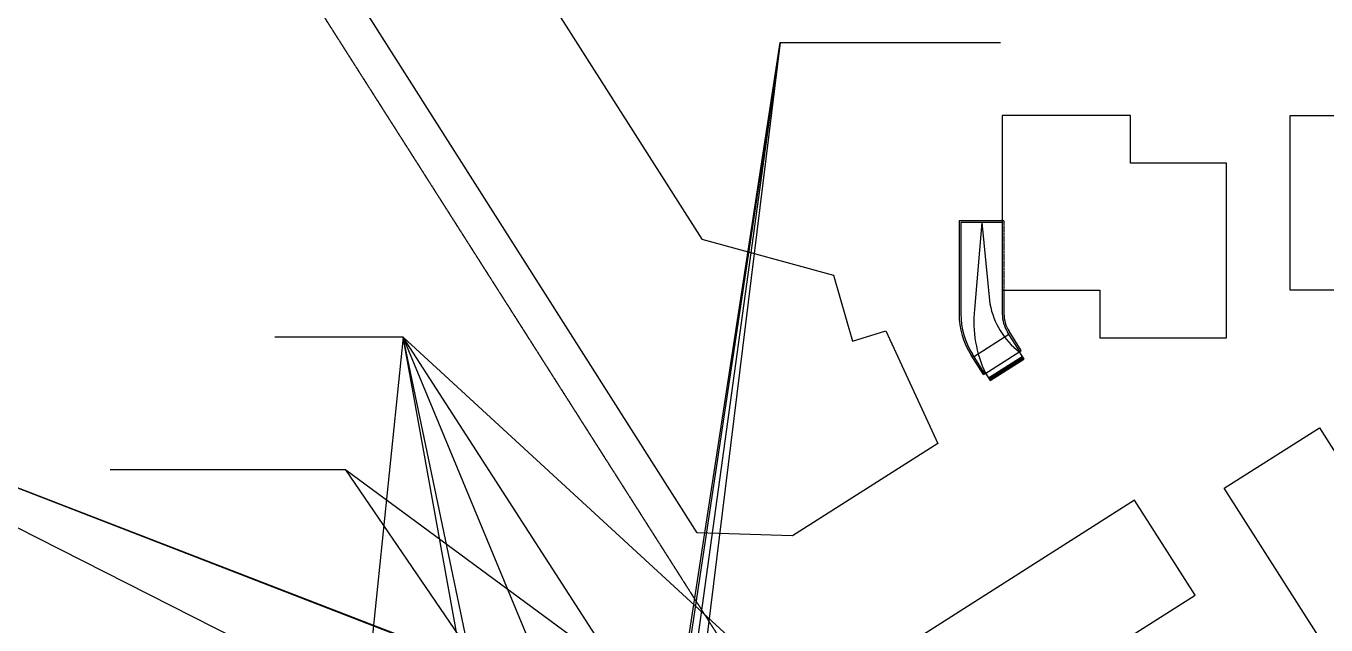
# Model space of a CAD drawing. Extents: x -1466470 to 922624, y -511729 to 590125.
# Drawn here: x -360780 to -131851, y 336470 to 441969 of the extents above; entities that cross this region are included whole.
import ezdxf

# ---------------------------------------------------------------- set-up
doc = ezdxf.new("R2010")
doc.units = 0
doc.header["$LTSCALE"] = 10
doc.header["$MEASUREMENT"] = 0
for name, pattern in [('X-104 B2平面$0$楼座轮廓$0$109-34 轴网$0$L1$0$$AUDIT_BAD_LTYPE1', [0]), ('X-104 B2平面$0$楼座轮廓$0$ACAD_ISO04W100', [30, 24, -3, 0, -3]), ('X-104 B2平面$0$楼座轮廓$0$DASH', [0.35, 0.25, -0.1])]:
    doc.linetypes.add(name, pattern=pattern)
for name, color, linetype, plot in [('X-104 B2平面$0$04-不打印_辅助线', 165, 'Continuous', False), ('X-104 B2平面$0$04-不打印_面积', 5, 'Continuous', False), ('X-104 B2平面$1$DIM_MODI', 6, 'Continuous', False)]:
    doc.layers.add(name, color=color, linetype=linetype, plot=plot)
for name, color, linetype in [('X-104 B2平面$0$楼座轮廓$0$M-场地 车库入口', 41, 'Continuous'), ('X-104 B2平面$0$楼座轮廓$0$M-建筑 轮廓', 51, 'Continuous'), ('X-104 B2平面$0$楼座轮廓$0$M-用地 红线', 20, 'X-104 B2平面$0$楼座轮廓$0$ACAD_ISO04W100')]:
    doc.layers.add(name, color=color, linetype=linetype)

# ---------------------------------------------------------------- blocks, each defined once
blk = doc.blocks.new('X-104 B2平面$0$楼座轮廓$0$kuyoiupoi')
h = blk.add_hatch()
h.set_pattern_fill('ANSI31', color=256, scale=100, angle=77.36273)
h.set_pattern_definition([(122.362729, (761540.6, -4219.3), (-134.092363, -84.975294), [])])
h.paths.add_polyline_path([(672, -14925), (404, -14503), (-5551, -18276), (-5283, -18699)])
at = {"linetype": 'X-104 B2平面$0$楼座轮廓$0$109-34 轴网$0$L1$0$$AUDIT_BAD_LTYPE1'}
for p, q in [((-10700, 9450), (-10700, -6951)), ((-2800, 9450), (-10700, 9450)), ((-10400, 9150), (-10400, -6951)), ((-3100, 9150), (-10400, 9150)), ((-3100, 9150), (-3100, -6951)), ((-2800, -2800), (-2800, -6951))]:
    blk.add_line(p, q, dxfattribs=at)
at = {"linetype": 'X-104 B2平面$0$楼座轮廓$0$DASH'}
blk.add_line((-2800, 9450), (-2800, -2800), dxfattribs=at)
for p, q in [((-8013, -14391), (-1931, -10537)), ((-4, -13578), (-2168, -10163)), ((249, -13417), (-1915, -10003)), ((-6170, -17485), (-4, -13578)), ((-131, -13658), (672, -14925)), ((-4, -13578), (249, -13417)), ((-6424, -17646), (-8588, -14231)), ((-6170, -17485), (-8334, -14071)), ((-5508, -18250), (404, -14503)), ((404, -14503), (-5508, -18250)), ((-5241, -18672), (672, -14925)), ((672, -14925), (-5241, -18672)), ((-6424, -17646), (-6170, -17485)), ((-6044, -17405), (-5241, -18672))]:
    blk.add_line(p, q)
for points in [[(-6700, 9150), (-7977, -6165)], [(-6700, 9150), (-5266, -5211)]]:
    blk.add_lwpolyline(points)
for centre, radius, start, end in [((12619, -8408), 20718, 173.78463, 205.73771), ((8521, -2614), 14030, 190.67134, 231.92673)]:
    blk.add_arc(centre, radius, start, end)
at = {"linetype": 'X-104 B2平面$0$楼座轮廓$0$109-34 轴网$0$L1$0$$AUDIT_BAD_LTYPE1'}
for radius in [13600, 13300, 6000, 5700]:
    blk.add_arc((2900, -6951), radius, 180, 212.36273, dxfattribs=at)
blk = doc.blocks.new('X-104 B2平面$0$楼座轮廓')
at = {"layer": 'X-104 B2平面$0$楼座轮廓$0$M-建筑 轮廓', "flags": 128}
for points in [[(516882854, 290261059), (516886182, 290262312), (516918087, 290212104), (516941328, 290205752), (516944647, 290194162), (516950530, 290195966), (516959681, 290176146), (516934071, 290159872), (516917283, 290160419), (516859044, 290252066), (516859146, 290252130)], [(517026861, 290178900), (517046837, 290147518), (517030092, 290136859), (517010116, 290168240)]]:
    blk.add_lwpolyline(points, close=True, dxfattribs=at)
at = {"layer": 'X-104 B2平面$0$楼座轮廓$0$M-建筑 轮廓'}
for points in [[(517038622, 290233911), (517038622, 290233911), (517038622, 290233911), (517038622, 290242311), (517061122, 290242311), (517061122, 290211511), (517044022, 290211511), (517044022, 290203111), (517021722, 290203111), (517021722, 290233911), (517038622, 290233911)], [(516993622, 290225511), (516993622, 290225511), (516993622, 290233911), (516971022, 290233911), (516971022, 290203111), (516988222, 290203111), (516988222, 290194711), (517010522, 290194711), (517010522, 290225511), (516993622, 290225511)]]:
    blk.add_lwpolyline(points, dxfattribs=at)
at = {"layer": 'X-104 B2平面$0$楼座轮廓$0$M-建筑 轮廓', "flags": 128}
blk.add_lwpolyline([(516988426, 290138905), (517004960, 290149430), (516994328, 290166133), (516944556, 290134450), (516955242, 290117664, 0.9995371), (516956692, 290115385), (516967217, 290098851), (516982065, 290108302), (516970036, 290127198), (516986148, 290137455, 1.0000006), (516988426, 290138905)], format="xyb", close=True, dxfattribs=at)
at = {"layer": 'X-104 B2平面$0$楼座轮廓$0$M-用地 红线', "ltscale": 0.05}
blk.add_lwpolyline([(517113257, 290178042), (517120118, 290190626), (517119048, 290380852), (516934431, 290380213, 0.0648429), (516865816, 290371034, 0.0648942), (516801840, 290344586), (516799129, 290333670), (516922624, 290139669), (516937582, 290125483), (516956377, 290095957), (516977085, 290091358), (517113257, 290178042)], format="xyb", close=True, dxfattribs=at)
at = {"layer": 'X-104 B2平面$0$楼座轮廓$0$M-场地 车库入口', "ltscale": 200}
blk.add_blockref('X-104 B2平面$0$楼座轮廓$0$kuyoiupoi', (516974122, 290205911), dxfattribs=at)
blk = doc.blocks.new('X-104 B2平面')
at = {"layer": 'X-104 B2平面$0$04-不打印_面积', "color": 250}
blk.add_line((-114405, 369837), (33605, 260727), dxfattribs=at)
blk.add_lwpolyline([(-14545, 223432), (-114405, 369837), (-155951, 369837)], dxfattribs=at)
at = {"layer": 'X-104 B2平面$1$DIM_MODI'}
for p, q in [((-37936, 445068), (-68719, 240992)), ((-66284, 239390), (-37936, 445068)), ((-37936, 445068), (-63154, 240528)), ((-48733, 259243), (-104357, 393184))]:
    blk.add_line(p, q, dxfattribs=at)
for points in [[(-68919, 243315), (-37936, 445068), (842, 445068)], [(-75175, 231730), (-104357, 393184), (-126954, 393184)], [(-104357, 393184), (-118714, 253452)], [(-70303, 230434), (-104357, 393184)], [(-1493, 233758), (-104357, 393184)], [(54191, 247321), (-104357, 393184)]]:
    blk.add_lwpolyline(points, dxfattribs=at)
at = {"layer": 'X-104 B2平面$1$DIM_MODI', "color": 3}
for points in [[(33720, 255028), (-230811, 389302)], [(107086, 258289), (-230811, 389302), (118923, 254142)]]:
    blk.add_lwpolyline(points, dxfattribs=at)
at = {"layer": 'X-104 B2平面$0$04-不打印_辅助线'}
blk.add_blockref('X-104 B2平面$0$楼座轮廓', (-516969849, -289801672), dxfattribs=at)

msp = doc.modelspace()

# ---------------------------------------------------------------- block references
msp.add_blockref('X-104 B2平面', (-190030.1, -6020))

doc.saveas('drawing.dxf')
